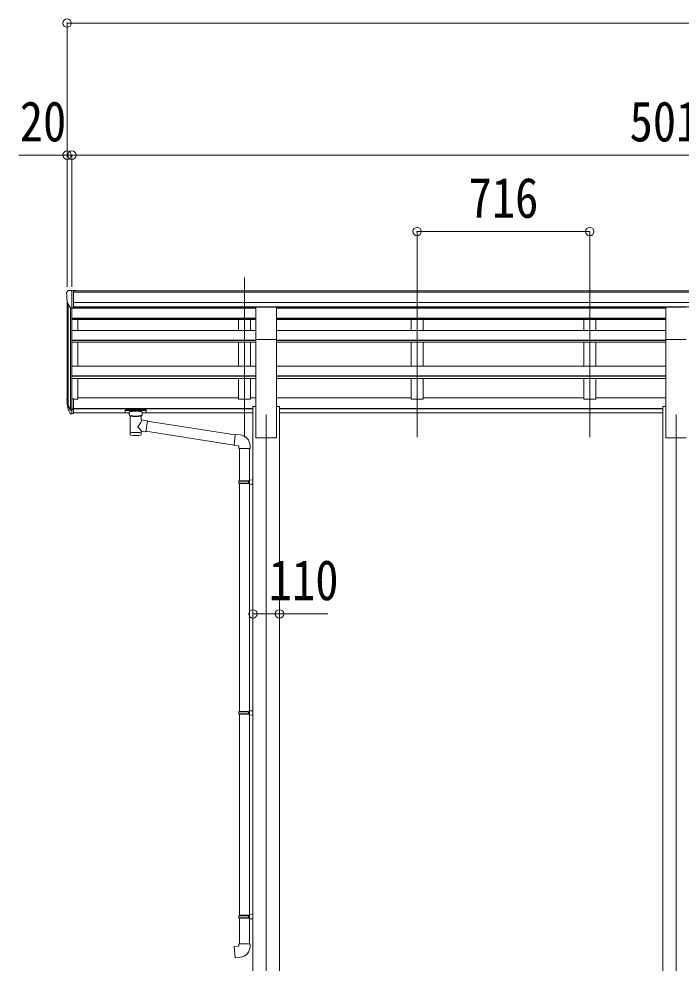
# Model space of a CAD drawing. Units: millimetres at full size, sheet at 1:35. Extents: x -9783 to 9892, y -6828 to 6752.
# Drawn here: x -2841 to -94, y -3830 to 84 of the extents above; entities that cross this region are included whole.
import ezdxf
from ezdxf.enums import TextEntityAlignment as Align

# ---------------------------------------------------------------- set-up
doc = ezdxf.new("R2010")
doc.units = ezdxf.units.MM
doc.header["$LTSCALE"] = 35
doc.header["$PDMODE"] = 32
doc.header["$PDSIZE"] = 35
for name, color, linetype, lineweight in [('0-1_本体', 4, 'Continuous', 9), ('0-2_部品', 7, 'Continuous', 9), ('0-8_PARTS2', 2, 'Continuous', 9), ('0-A_寸法', 6, 'Continuous', 9)]:
    doc.layers.add(name, color=color, linetype=linetype, lineweight=lineweight)
doc.styles.add('ＭＳ ゴシック', font='')
doc.styles.get('ＭＳ ゴシック').set_extended_font_data('MS Gothic')

msp = doc.modelspace()

# ---------------------------------------------------------------- linework, layer by layer
at = {"layer": '0-1_本体'}
for p, q in [((-2614.28, -1043.25), (2384.72, -1043.25)), ((-2614.28, -1048.6), (2384.72, -1048.6)), ((-2640.78, -1493.51), (-2640.78, -1080)), ((-2614.28, -1092.12), (2384.72, -1092.12)), ((-2636.5, -1098.8), (-2636.5, -1517.78)), ((-2626.78, -1114.15), (-2626.78, -1535.78)), ((-2620.78, -1113.63), (-2620.78, -1491.34)), ((-2620.78, -1115.12), (-1857.28, -1115.12)), ((-2614.28, -1109.79), (2384.72, -1109.79)), ((-1857.28, -1112.16), (-2614.28, -1112.16)), ((-1929.78, -1112.16), (-1929.78, -1115.12)), ((-1879.78, -1112.16), (-1879.78, -1115.12)), ((-1772.28, -1112.16), (-157.28, -1112.16)), ((-1772.28, -1115.12), (-157.28, -1115.12)), ((-1213.78, -1112.16), (-1213.78, -1115.12)), ((-1163.78, -1112.16), (-1163.78, -1115.12)), ((-497.78, -1112.16), (-497.78, -1115.12)), ((-447.78, -1112.16), (-447.78, -1115.12)), ((-2620.78, -1157.08), (-1857.28, -1157.08)), ((-2620.78, -1158.77), (-1857.28, -1158.77)), ((-2620.78, -1162.56), (-1857.28, -1162.56)), ((-2595.78, -1207.98), (-2595.78, -1162.56)), ((-1929.78, -1162.56), (-1929.78, -1207.98)), ((-1879.78, -1162.56), (-1879.78, -1207.98)), ((-1772.28, -1157.08), (-157.28, -1157.08)), ((-1772.28, -1158.77), (-157.28, -1158.77)), ((-1772.28, -1162.56), (-157.28, -1162.56)), ((-1213.78, -1162.56), (-1213.78, -1207.98)), ((-1163.78, -1162.56), (-1163.78, -1207.98)), ((-497.78, -1162.56), (-497.78, -1207.98)), ((-447.78, -1162.56), (-447.78, -1207.98)), ((-2620.78, -1207.98), (-1857.28, -1207.98)), ((-1772.28, -1207.98), (-157.28, -1207.98)), ((-2620.78, -1248.56), (-1857.28, -1248.56)), ((-2620.78, -1250.25), (-1857.28, -1250.25)), ((-1857.28, -1652.77), (-1857.28, -1245.82)), ((-1772.28, -1652.77), (-1772.28, -1245.82)), ((-1772.28, -1248.56), (-157.28, -1248.56)), ((-1772.28, -1250.25), (-157.28, -1250.25)), ((-157.28, -1652.77), (-157.28, -1245.82)), ((-2620.78, -1257.12), (-1857.28, -1257.12)), ((-2595.78, -1356.22), (-2595.78, -1257.12)), ((-1929.78, -1257.12), (-1929.78, -1356.22)), ((-1879.78, -1257.12), (-1879.78, -1356.22)), ((-1772.28, -1257.12), (-157.28, -1257.12)), ((-1213.78, -1257.12), (-1213.78, -1356.22)), ((-1163.78, -1257.12), (-1163.78, -1356.22)), ((-497.78, -1257.12), (-497.78, -1356.22)), ((-447.78, -1257.12), (-447.78, -1356.22)), ((-2620.78, -1356.22), (-1857.28, -1356.22)), ((-1772.28, -1356.22), (-157.28, -1356.22)), ((-2620.78, -1395.36), (-1857.28, -1395.36)), ((-2620.78, -1397.03), (-1857.28, -1397.03)), ((-2620.78, -1406.67), (-1857.28, -1406.67)), ((-2595.78, -1492.17), (-2595.78, -1406.67)), ((-1929.78, -1406.67), (-1929.78, -1492.17)), ((-1772.28, -1395.36), (-157.28, -1395.36)), ((-1772.28, -1397.03), (-157.28, -1397.03)), ((-1772.28, -1406.67), (-157.28, -1406.67)), ((-1213.78, -1406.67), (-1213.78, -1492.17)), ((-497.78, -1406.67), (-497.78, -1492.17)), ((-2595.78, -1486.96), (-1929.78, -1486.96)), ((-1879.78, -1486.96), (-1857.28, -1486.96)), ((-1772.28, -1486.96), (-1213.78, -1486.96)), ((-1163.78, -1486.96), (-497.78, -1486.96)), ((-447.78, -1486.96), (-157.28, -1486.96)), ((-2614.28, -1492.17), (-2595.78, -1492.17)), ((-1869.78, -1522.77), (-1869.78, -4402.77)), ((-1869.78, -1522.77), (-1857.28, -1522.77)), ((-1772.28, -1522.77), (-1759.78, -1522.77)), ((-1759.78, -1522.77), (-1759.78, -4402.77)), ((-169.78, -1522.77), (-169.78, -4402.77)), ((-169.78, -1522.77), (-157.28, -1522.77)), ((-2614.28, -1531.26), (-1869.78, -1531.26)), ((-2614.28, -1532.64), (-1869.78, -1532.64)), ((-2614.28, -1549.82), (-2382.78, -1549.82)), ((-2328.78, -1549.82), (-1869.78, -1549.82)), ((-1759.78, -1531.26), (-169.78, -1531.26)), ((-1759.78, -1532.64), (-169.78, -1532.64)), ((-1759.78, -1549.82), (-169.78, -1549.82)), ((-1857.28, -1652.77), (-1772.28, -1652.77)), ((-157.28, -1652.77), (-72.28, -1652.77))]:
    msp.add_line(p, q, dxfattribs=at)
for points in [[(-1879.78, -1406.67), (-1879.78, -1492.17), (-1929.78, -1492.17)], [(-1163.78, -1406.67), (-1163.78, -1492.17), (-1213.78, -1492.17)], [(-447.78, -1406.67), (-447.78, -1492.17), (-497.78, -1492.17)]]:
    msp.add_lwpolyline(points, dxfattribs=at)
at = {"layer": '0-2_部品'}
for p, q in [((-2642.78, -1051.01), (-2642.78, -1051.64)), ((-2635.87, -1042.21), (-2639.94, -1048.02)), ((-2632.78, -1041.64), (-2635.12, -1041.78)), ((-2632.78, -1041.64), (-2614.28, -1041.64)), ((-2620.78, -1114.63), (-2620.78, -1041.64)), ((-2614.28, -1041.64), (-2604.28, -1041.73)), ((-2614.28, -1113.63), (-2614.28, -1041.64)), ((-2604.28, -1043.83), (-2604.28, -1041.73)), ((-2628.41, -1112.81), (-2637.68, -1096.75)), ((-2620.78, -1114.63), (-2625.99, -1114.31)), ((-2614.28, -1113.63), (-2620.78, -1113.63)), ((-1857.28, -1111.67), (-1772.28, -1111.67)), ((-1857.28, -1245.82), (-1857.28, -1111.67)), ((-1772.28, -1245.82), (-1772.28, -1111.67)), ((-157.28, -1111.67), (-72.28, -1111.67)), ((-157.28, -1245.82), (-157.28, -1111.67)), ((-1857.28, -1245.82), (-1772.28, -1245.82)), ((-157.28, -1245.82), (-72.28, -1245.82)), ((-2638.39, -1517.38), (-2628.23, -1536.55)), ((-2627.22, -1535.3), (-2636.97, -1516.89)), ((-2620.78, -1491.34), (-2620.78, -1553.22)), ((-2614.28, -1491.34), (-2620.78, -1491.34)), ((-2614.28, -1491.34), (-2614.28, -1552.4)), ((-2635.81, -1534.24), (-2628.23, -1551.72)), ((-2620.78, -1536.05), (-2625.92, -1536.05)), ((-2620.78, -1538.05), (-2625.63, -1538.05)), ((-2620.78, -1553.22), (-2625.63, -1553.22)), ((-2614.28, -1529.65), (-2620.78, -1529.65)), ((-2614.28, -1535.05), (-2620.78, -1535.05)), ((-2614.28, -1552.4), (-2620.78, -1552.4)), ((-2399.28, -1538.12), (-2399.28, -1548.88)), ((-2399.28, -1538.31), (-2399.28, -1539.85)), ((-2397.28, -1537.45), (-2314.28, -1537.45)), ((-2397.28, -1539.63), (-2314.28, -1539.63)), ((-2397.28, -1549.54), (-2382.78, -1549.54)), ((-2382.78, -1556.35), (-2382.78, -1546.07)), ((-2378.68, -1560.85), (-2378.7, -1641.14)), ((-2332.88, -1578.42), (-2332.88, -1560.84)), ((-2328.78, -1556.35), (-2328.78, -1546.07)), ((-2328.78, -1549.54), (-2314.28, -1549.54)), ((-2312.28, -1538.12), (-2312.28, -1548.88)), ((-2307.66, -1582.33), (-2332.88, -1578.42)), ((-2307.66, -1582.33), (-2314.68, -1627.59)), ((-1943.85, -1640.83), (-2307.97, -1584.34)), ((-2332.87, -1641.14), (-2332.88, -1624.51)), ((-2332.88, -1624.76), (-2314.68, -1627.59)), ((-1947.52, -1682.77), (-2314.41, -1625.85)), ((-1922.86, -1640.95), (-1943.7, -1639.13)), ((-1927.78, -1696.7), (-1881.78, -1696.7)), ((-1925.78, -1696.7), (-1925.78, -1830.69)), ((-1883.78, -1696.7), (-1883.78, -1828.13)), ((-1881.78, -1696.7), (-1881.78, -1685.78)), ((-1927.78, -1832.69), (-1926.78, -1830.69)), ((-1927.78, -1832.69), (-1883.78, -1832.69)), ((-1927.78, -1832.69), (-1927.78, -1840.69)), ((-1926.78, -1830.69), (-1883.78, -1830.69)), ((-1888.26, -1832.69), (-1888.69, -1830.69)), ((-1885.78, -1828.19), (-1869.78, -1827.72)), ((-1885.78, -1830.19), (-1885.78, -1828.19)), ((-1885.78, -1830.19), (-1883.78, -1830.19)), ((-1869.78, -1827.72), (-1869.78, -1845.66)), ((-1927.78, -1840.69), (-1883.78, -1840.69)), ((-1927.78, -1840.69), (-1926.78, -1842.69)), ((-1926.78, -1842.69), (-1883.78, -1842.69)), ((-1925.78, -1842.69), (-1925.78, -2786.88)), ((-1885.78, -1845.19), (-1885.78, -1843.19)), ((-1885.78, -1845.19), (-1869.78, -1845.66)), ((-1883.78, -1845.25), (-1883.78, -2784.32)), ((-1927.78, -2788.88), (-1926.78, -2786.88)), ((-1927.78, -2788.88), (-1883.78, -2788.88)), ((-1927.78, -2788.88), (-1927.78, -2796.88)), ((-1927.78, -2796.88), (-1883.78, -2796.88)), ((-1927.78, -2796.88), (-1926.78, -2798.88)), ((-1926.78, -2786.88), (-1883.78, -2786.88)), ((-1926.78, -2798.88), (-1883.78, -2798.88)), ((-1925.78, -2798.88), (-1925.78, -3632.04)), ((-1888.26, -2788.88), (-1888.69, -2786.88)), ((-1885.78, -2784.38), (-1869.78, -2783.91)), ((-1885.78, -2786.38), (-1885.78, -2784.38)), ((-1885.78, -2786.38), (-1883.78, -2786.38)), ((-1885.78, -2801.38), (-1885.78, -2799.38)), ((-1885.78, -2801.38), (-1869.78, -2801.85)), ((-1883.78, -2801.44), (-1883.78, -3629.48)), ((-1869.78, -2783.91), (-1869.78, -2801.85)), ((-1927.78, -3634.04), (-1926.78, -3632.04)), ((-1927.78, -3634.04), (-1883.78, -3634.04)), ((-1927.78, -3634.04), (-1927.78, -3642.04)), ((-1926.78, -3632.04), (-1883.78, -3632.04)), ((-1888.26, -3634.04), (-1888.69, -3632.04)), ((-1885.78, -3629.54), (-1869.78, -3629.07)), ((-1885.78, -3631.54), (-1885.78, -3629.54)), ((-1885.78, -3631.54), (-1883.78, -3631.54)), ((-1869.78, -3629.07), (-1869.78, -3647.01)), ((-1927.78, -3642.04), (-1883.78, -3642.04)), ((-1927.78, -3642.04), (-1926.78, -3644.04)), ((-1926.78, -3644.04), (-1883.78, -3644.04)), ((-1925.78, -3644.04), (-1925.78, -3750.18)), ((-1885.78, -3646.54), (-1885.78, -3644.54)), ((-1885.78, -3646.54), (-1869.78, -3647.01)), ((-1883.78, -3646.6), (-1883.78, -3750.18)), ((-1927.78, -3750.18), (-1881.78, -3750.18)), ((-1927.78, -3760.18), (-1927.78, -3750.18)), ((-1881.78, -3750.18), (-1881.78, -3761.1))]:
    msp.add_line(p, q, dxfattribs=at)
for points in [[(-2399.28, -1538.12), (-2399.25, -1537.92), (-2399.16, -1537.78), (-2399.07, -1537.69), (-2398.96, -1537.63), (-2398.84, -1537.58), (-2398.55, -1537.52), (-2398.06, -1537.47), (-2397.52, -1537.45), (-2397.28, -1537.45)], [(-2399.28, -1548.88), (-2399.25, -1549.07), (-2399.16, -1549.21), (-2399.07, -1549.3), (-2398.96, -1549.36), (-2398.84, -1549.41), (-2398.55, -1549.47), (-2398.06, -1549.52), (-2397.52, -1549.54), (-2397.28, -1549.54)], [(-2382.74, -1556.29), (-2382.77, -1556.65), (-2382.52, -1557.6), (-2382, -1558.49), (-2381.2, -1559.33), (-2380.09, -1560.12), (-2378.68, -1560.85)], [(-2332.88, -1560.84), (-2332.65, -1560.74), (-2331.3, -1560.01), (-2330.18, -1559.16), (-2329.43, -1558.29), (-2328.96, -1557.4), (-2328.79, -1556.51)], [(-2314.28, -1537.45), (-2313.93, -1537.46), (-2313.4, -1537.48), (-2312.95, -1537.53), (-2312.65, -1537.61), (-2312.48, -1537.71), (-2312.36, -1537.85), (-2312.29, -1538.03), (-2312.28, -1538.12)], [(-2314.28, -1549.54), (-2313.93, -1549.54), (-2313.4, -1549.51), (-2312.95, -1549.46), (-2312.65, -1549.38), (-2312.48, -1549.28), (-2312.36, -1549.14), (-2312.29, -1548.96), (-2312.28, -1548.88)], [(-1943.7, -1639.13), (-1947.71, -1684.96), (-1927.78, -1686.7), (-1927.78, -1696.7)], [(-1888.26, -1832.69), (-1888.26, -1840.69), (-1888.69, -1842.69)], [(-1885.78, -1843.19), (-1883.78, -1843.19), (-1883.78, -1830.19)], [(-1888.26, -2788.88), (-1888.26, -2796.88), (-1888.69, -2798.88)], [(-1885.78, -2799.38), (-1883.78, -2799.38), (-1883.78, -2786.38)], [(-1888.26, -3634.04), (-1888.26, -3642.04), (-1888.69, -3644.04)], [(-1885.78, -3644.54), (-1883.78, -3644.54), (-1883.78, -3631.54)], [(-1922.86, -3805.92), (-1943.7, -3807.75), (-1947.71, -3761.92), (-1927.78, -3760.18)]]:
    msp.add_lwpolyline(points, dxfattribs=at)
for centre, radius, start, end in [((-2639.78, -1051.01), 3, 93, 180), ((-2440.78, -1051.64), 202, 180, 192.90261), ((-2635.06, -1042.78), 1, 93.5, 145), ((-2625.81, -1111.31), 3, 210, 266.5), ((-2552.12, -1495.21), 89.07, 174.49576, 194.41188), ((-2552.84, -1490.93), 88.05, 177.22392, 197.21071), ((-2507.57, -1498.16), 133.22, 183.27987, 195.71302), ((-2625.63, -1535.05), 3, 210, 270), ((-2625.63, -1550.22), 3, 210, 270), ((-2625.92, -1534.55), 1.5, 210, 270), ((-1926.78, -1685.78), 45, 0, 85), ((-1926.78, -3761.1), 45, 275, 0)]:
    msp.add_arc(centre, radius, start, end, dxfattribs=at)
for centre, major_axis, ratio, start_param, end_param in [((-2397.28, -1539.85), (2, 0), 0.109601, 1.5707963, 3.1415927), ((-2355.78, -1546.07), (27, 0), 0.122176, 6.2831853, 9.424778), ((-2355.77, -1561.3), (-22.91, 0.42), 0.072511, 0.0008029, 1.5715993), ((-2355.77, -1562.92), (-22.91, 0.42), 0.072511, 0.0008029, 1.5715993), ((-2355.8, -1561.3), (22.92, 0.42), 0.07247, 4.71158, 6.2823764), ((-2355.8, -1562.92), (22.92, 0.42), 0.07247, 4.71158, 6.2823764), ((-2344.78, -1556.35), (16, 0), 0.361356, 6.2636979, 6.2831853), ((-2314.28, -1539.85), (2, 0), 0.109601, 0, 1.5707963), ((-2355.78, -1604.96), (-22.81, -26.62), 0.234429, 1.6855472, 3.1268519), ((-2355.78, -1641.14), (22.92, 0), 0.101955, 3.1415499, 6.2833984), ((-2355.78, -1628.7), (22.91, 0), 0.122865, 3.1415927, 6.2831853), ((-2353.23, -1602.32), (20.32, -22.25), 0.045535, 0.0389954, 1.3075346)]:
    msp.add_ellipse(centre, major_axis=major_axis, ratio=ratio, start_param=start_param, end_param=end_param, dxfattribs=at)
at = {"layer": '0-8_PARTS2'}
for p, q in [((-1904.78, -1650.44), (-1904.78, -987.91)), ((-1188.78, -1650.44), (-1188.78, -987.91)), ((-472.78, -1650.44), (-472.78, -987.91)), ((-1814.78, -1556.64), (-1814.78, -4502.78)), ((-114.78, -1556.64), (-114.78, -4502.78))]:
    msp.add_line(p, q, dxfattribs=at)
at = {"layer": '0-A_寸法'}
for p, q in [((-2640.78, 66.01), (-2640.78, -481.53)), ((-2640.78, 66.01), (7423.22, 66.01)), ((-2640.78, -481.53), (-2840.78, -481.53)), ((-2640.78, -481.53), (-2640.78, -1027.15)), ((-2620.78, -481.53), (-2640.78, -481.53)), ((-2620.78, -481.53), (-2620.78, -1027.15)), ((-2620.78, -481.53), (2391.22, -481.53)), ((-2620.78, -481.53), (-2620.78, -1027.15)), ((-1188.78, -798.14), (-1188.78, -1027.15)), ((-1188.78, -798.14), (-472.78, -798.14)), ((-472.78, -798.14), (-472.78, -1027.15)), ((-1869.78, -2382.96), (-1759.78, -2382.96)), ((-1759.78, -2382.96), (-1559.78, -2382.96))]:
    msp.add_line(p, q, dxfattribs=at)
for p in [(-2640.78, 66.01), (-2640.78, -481.53), (-2620.78, -481.53), (-1188.78, -798.14), (-472.78, -798.14), (-1869.78, -2382.96), (-1759.78, -2382.96)]:
    msp.add_point(p, dxfattribs=at)

# ---------------------------------------------------------------- texts
at = {"layer": '0-A_寸法', "color": 7, "style": 'ＭＳ ゴシック', "width": 0.85}
for s, p in [('20', (-2837.03, -474.53)), ('5012', (-307.28, -474.53)), ('716', (-975.16, -791.14)), ('110', (-1804.16, -2375.96))]:
    msp.add_text(s, height=166.8, dxfattribs=at).set_placement(p, align=Align.BOTTOM_LEFT)

doc.saveas('drawing.dxf')
